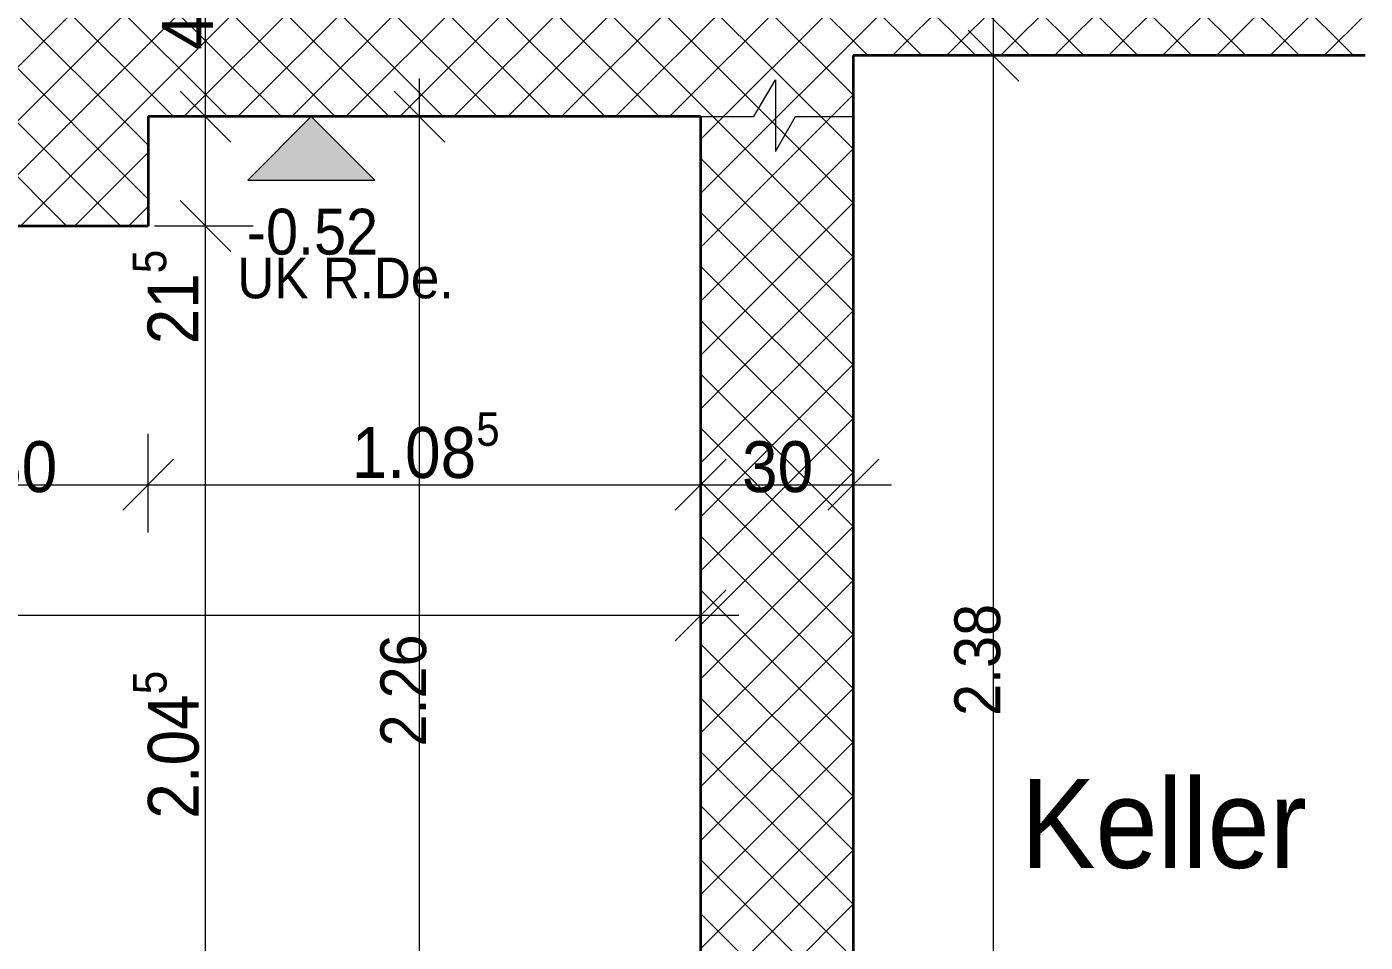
# Model space of a CAD drawing. Header units: metres. Extents: x -0.64 to 0.89, y -0.01 to 0.61.
# Drawn here: x 0.3307 to 0.3833, y 0.4822 to 0.5182 of the extents above; entities that cross this region are included whole.
import ezdxf
from ezdxf.xclip import XClip

# ---------------------------------------------------------------- set-up
doc = ezdxf.new("R2010")
doc.units = ezdxf.units.M
doc.header["$MEASUREMENT"] = 0
doc.header["$XCLIPFRAME"] = 0
for name, color, linetype in [('011_Stift 1.Grau', 7, 'Continuous'), ('015 Innenwände', 7, 'Continuous'), ('015 Innenwände Schichttrennlinien', 7, 'Continuous'), ('035 Decken Bauteilschraffuren', 7, 'Continuous'), ('035 Decken Schichttrennlinien', 7, 'Continuous'), ('120 Bemassungen Detail', 7, 'Continuous')]:
    doc.layers.add(name, color=color, linetype=linetype)
doc.styles.add('ERSTELLTER_STIL_5', font='Arial.ttf', dxfattribs={"width": 0.9})

# ---------------------------------------------------------------- blocks, each defined once
blk = doc.blocks.new('Zeichnung_4_3', base_point=(-3.23142, 0.525045))
at = {"layer": '035 Decken Bauteilschraffuren', "linetype": 'Continuous', "lineweight": 0, "true_color": 0x000000}
h = blk.add_hatch(dxfattribs=at)
h.set_pattern_fill('Beton_0003', color=18, style=0, pattern_type=2)
h.set_pattern_definition([(45, (-3.2314199, 0.5250452), (-0.0010606602, 0.0010606602), []), (135, (-3.2314199, 0.5250452), (0.0010606602, 0.0010606602), [])])
h.paths.add_polyline_path([(0.28945, 0.519525), (0.28946, 0.468845), (0.29546, 0.468845), (0.29546, 0.510345), (0.335442, 0.510345), (0.335442, 0.514645), (0.35716, 0.514645), (0.35716, 0.468845), (0.36316, 0.468845), (0.36316, 0.517045), (0.383284, 0.517045), (0.383284, 0.522645), (0.325442, 0.522645), (0.32545, 0.521065), (0.290465, 0.52054)])
at = {"layer": '120 Bemassungen Detail', "linetype": 'Continuous', "lineweight": 0, "true_color": 0x000000}
blk.add_hatch(color=18, dxfattribs=at).paths.add_polyline_path([(0.341856, 0.514645), (0.339356, 0.512145), (0.344356, 0.512145)])
at = {"layer": '011_Stift 1.Grau', "color": 253, "linetype": 'Continuous', "lineweight": 13, "ltscale": 1000, "true_color": 0x9f9f9f, "flags": 128}
blk.add_lwpolyline([(0.35716, 0.514645), (0.359257, 0.514645), (0.360097, 0.516099), (0.360097, 0.513274), (0.360889, 0.514645), (0.36316, 0.514645)], dxfattribs=at)
at = {"layer": '015 Innenwände', "color": 7, "linetype": 'Continuous', "lineweight": 35, "ltscale": 1000}
for p, q in [((0.36316, 0.517045), (0.36316, 0.468845)), ((0.35716, 0.514645), (0.35716, 0.468845))]:
    blk.add_line(p, q, dxfattribs=at)
at = {"layer": '015 Innenwände Schichttrennlinien', "color": 7, "linetype": 'Continuous', "lineweight": 35, "ltscale": 1000}
blk.add_line((0.335442, 0.514645), (0.335442, 0.510345), dxfattribs=at)
at = {"layer": '035 Decken Schichttrennlinien', "color": 7, "linetype": 'Continuous', "lineweight": 35, "ltscale": 1000}
for p, q in [((0.383284, 0.517045), (0.36316, 0.517045)), ((0.35716, 0.514645), (0.335442, 0.514645)), ((0.335442, 0.510345), (0.29546, 0.510345))]:
    blk.add_line(p, q, dxfattribs=at)
at = {"layer": '120 Bemassungen Detail', "color": 7, "linetype": 'Continuous', "lineweight": 13, "ltscale": 1000}
for p, q in [((0.337697, 0.514645), (0.337697, 0.522645)), ((0.368671, 0.517045), (0.368671, 0.522645)), ((0.367671, 0.518045), (0.369671, 0.516045)), ((0.370546, 0.517045), (0.366796, 0.517045)), ((0.368671, 0.469445), (0.368671, 0.517045)), ((0.34611, 0.514645), (0.34611, 0.516145)), ((0.336697, 0.515645), (0.338697, 0.513645)), ((0.34711, 0.513645), (0.34511, 0.515645)), ((0.339572, 0.514645), (0.335697, 0.514645)), ((0.337697, 0.510345), (0.337697, 0.514645)), ((0.341856, 0.514645), (0.339356, 0.512145)), ((0.341856, 0.514645), (0.339856, 0.514645)), ((0.341856, 0.514645), (0.343731, 0.514645)), ((0.344356, 0.512145), (0.341856, 0.514645)), ((0.347985, 0.514645), (0.344235, 0.514645)), ((0.34611, 0.469445), (0.34611, 0.514645)), ((0.339356, 0.512145), (0.344356, 0.512145)), ((0.336697, 0.511345), (0.338697, 0.509345)), ((0.339572, 0.510345), (0.335697, 0.510345)), ((0.337697, 0.469445), (0.337697, 0.510345)), ((0.335442, 0.4983), (0.335442, 0.502175)), ((0.35716, 0.4983), (0.35716, 0.502175)), ((0.36316, 0.4983), (0.36316, 0.502175)), ((0.336442, 0.501175), (0.334442, 0.499175)), ((0.35816, 0.501175), (0.35616, 0.499175)), ((0.36216, 0.499175), (0.36416, 0.501175)), ((0.32545, 0.500175), (0.335442, 0.500175)), ((0.335442, 0.500175), (0.35716, 0.500175)), ((0.35716, 0.500175), (0.36316, 0.500175)), ((0.36316, 0.500175), (0.36466, 0.500175)), ((0.35716, 0.493165), (0.35716, 0.49704)), ((0.35616, 0.49404), (0.35816, 0.49604)), ((0.29546, 0.49504), (0.35716, 0.49504)), ((0.35716, 0.49504), (0.35866, 0.49504))]:
    blk.add_line(p, q, dxfattribs=at)
at = {"layer": '120 Bemassungen Detail', "color": 7, "linetype": 'Continuous', "lineweight": 13, "attachment_point": 7, "rotation": 90, "style": 'ERSTELLTER_STIL_5'}
for s, insert, char_height in [('\\A1;{\\pql;\\fArial|b0|i0|c0|p0;\\W0.900000;40}', (0.338016, 0.517272), 0.002), ('\\A1;{\\pql;\\fArial|b0|i0|c0|p0;\\W0.900000;21\\fArial|b0|i0|c0|p0;\\W0.900000;\\A1{\\H.66x;\\S5^  ;}}', (0.338004, 0.505693), 0.002), ('\\A1;{\\pql;\\fArial|b0|i0|c0|p0;\\W0.900000;2.38}', (0.36896, 0.491083), 0.0018), ('\\A1;{\\pql;\\fArial|b0|i0|c0|p0;\\W0.900000;2.26}', (0.346397, 0.489883), 0.0018), ('\\A1;{\\pql;\\fArial|b0|i0|c0|p0;\\W0.900000;2.04\\fArial|b0|i0|c0|p0;\\W0.900000;\\A1{\\H.66x;\\S5^  ;}}', (0.338016, 0.48704), 0.002)]:
    blk.add_mtext(s, dxfattribs=dict(at, insert=insert, char_height=char_height))
at = {"layer": '120 Bemassungen Detail', "color": 7, "linetype": 'Continuous', "lineweight": 13, "attachment_point": 7, "style": 'ERSTELLTER_STIL_5'}
for s, insert, char_height in [('\\A1;{\\pql;\\fArial|b0|i0|c0|p0;\\W0.900000;-0.52}', (0.339324, 0.509198), 0.0018), ('\\A1;{\\pql;\\fArial|b0|i0|c0|p0;\\W0.900000;UK R.De.}', (0.338953, 0.507481), 0.0016), ('\\A1;{\\pql;\\fArial|b0|i0|c0|p0;\\W0.900000;1.08\\fArial|b0|i0|c0|p0;\\W0.900000;\\A1{\\H.66x;\\S5^  ;}}', (0.343445, 0.499856), 0.002), ('\\A1;{\\pql;\\fArial|b0|i0|c0|p0;\\W0.900000;50}', (0.329073, 0.499856), 0.002), ('\\A1;{\\pql;\\fArial|b0|i0|c0|p0;\\W0.900000;30}', (0.358787, 0.499855), 0.002), ('\\A1;{\\pql;\\fArial|b0|i0|c0|p0;\\W0.900000;Keller}', (0.369744, 0.485056), 0.0035)]:
    blk.add_mtext(s, dxfattribs=dict(at, insert=insert, char_height=char_height))

msp = doc.modelspace()

# ---------------------------------------------------------------- block references
at = {"layer": '011_Stift 1.Grau', "color": 7, "linetype": 'Continuous', "lineweight": 13, "ltscale": 1000}
ref = msp.add_blockref('Zeichnung_4_3', (-3.23142, 0.525045), dxfattribs=at)
XClip(ref).set_block_clipping_path([(0.2415876712, 0.4461899202), (0.383283947, 0.5888474518)])

doc.saveas('drawing.dxf')
